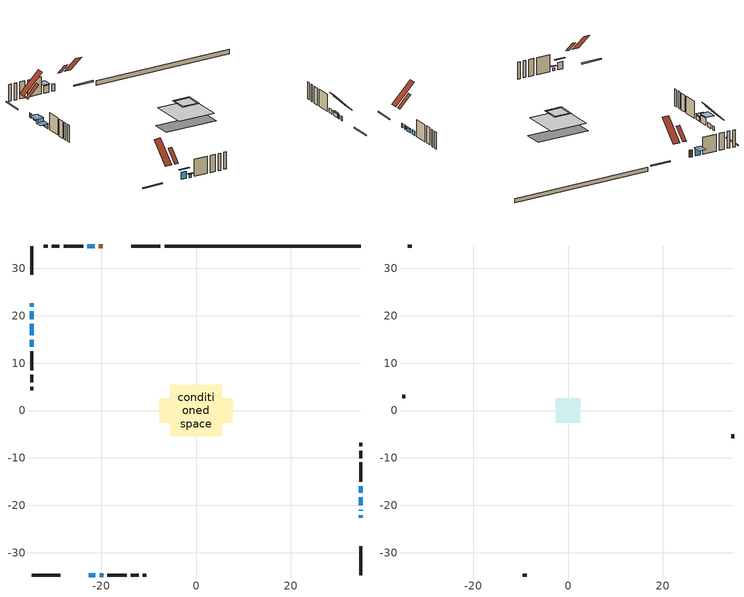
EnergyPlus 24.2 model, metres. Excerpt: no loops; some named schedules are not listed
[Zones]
conditioned space
 floor adiabatic (AdiabaticFloorConstruction): -5.42,-5.42 -5.42,5.42 5.42,5.42 5.42,-5.42 z2.68
 floor foundation (Slab1 construction): -7.77,-2.57 -7.77,2.57 7.77,2.57 7.77,-2.57 z-0.98
 wall outside (RimJoist1 construction): -7.57,34.72 -13.67,34.72 / -34.72,-34.72 -28.62,-34.72 / -34.72,34.72 -34.72,28.62 / 34.72,-34.72 34.72,-28.62 z0.24:0.54
 wall outside (AdiabaticWallConstruction 1): -19.64,34.72 -20.49,34.72 z0.24:2.27
 wall outside (AdiabaticWallConstruction): 34.72,-22.65 34.72,-22.09 / -34.72,22.65 -34.72,21.85 / 34.72,-21.16 34.72,-20.95 / 34.72,-17.37 34.72,-15.94 / -34.72,20.93 -34.72,19.22 z0.24:1.46; -21.41,34.72 -22.92,34.72 / -22.65,-34.72 -21.22,-34.72 z0.24:2.3; 34.72,-20.03 34.72,-18.3 z0.24:1.21; -20.3,-34.72 -19.63,-34.72 z0.24:1.06; -34.72,18.29 -34.72,15.86 z0.24:2.32; -34.72,14.93 -34.72,13.45 z0.24:1.41
 wall outside (Wall1 construction): -23.84,34.72 -27.9,34.72 / -18.7,-34.72 -14.65,-34.72 / -34.72,12.53 -34.72,8.47 / 34.72,-15.02 34.72,-10.96 z0.24:5.12
 wall outside (Wall2 construction): -28.82,34.72 -30.42,34.72 / -13.72,-34.72 -12.13,-34.72 / -34.72,7.54 -34.72,5.95 / 34.72,-10.04 34.72,-8.44 z0.24:5.12
 wall outside (Wall3 construction): -31.34,34.72 -32.1,34.72 / -11.2,-34.72 -10.45,-34.72 / -34.72,5.03 -34.72,4.27 / 34.72,-7.52 34.72,-6.76 z0.24:5.12
 wall foundation (FoundationWall1 construction): 34.72,34.72 -6.64,34.72 z-0.98:0.24
 window (WindowConstruction 9): 34.72,-22.65 34.72,-22.09 z0.24:1.46
 window (WindowConstruction 6): -21.42,34.72 -22.92,34.72 z0.24:2.3
 window (WindowConstruction 7): -34.72,22.65 -34.72,21.85 z0.24:1.46
 window (WindowConstruction 8): -22.65,-34.72 -21.22,-34.72 z0.24:2.3
 window (WindowConstruction 10): 34.72,-21.16 34.72,-20.96 z0.24:1.46
 window (WindowConstruction): 34.72,-20.03 34.72,-18.3 z0.24:1.21
 window (WindowConstruction 1): 34.72,-17.37 34.72,-15.94 z0.24:1.46
 window (WindowConstruction 2): -20.29,-34.72 -19.63,-34.72 z0.24:1.05
 window (WindowConstruction 3): -34.72,20.92 -34.72,19.22 z0.24:1.46
 window (WindowConstruction 4): -34.72,18.29 -34.72,15.86 z0.24:2.32
 window (WindowConstruction 5): -34.72,14.93 -34.72,13.45 z0.24:1.41
 door (Door): -19.64,34.72 -20.49,34.72 z0.24:2.27
 ceiling adiabatic (AdiabaticFloorConstruction): 5.42,-5.42 5.42,5.42 -5.42,5.42 -5.42,-5.42 z2.68
 roof outside (Roof2 construction): -18.71,34.72,5.12 -18.71,31.38,8.46 -17.53,31.38,8.46 -17.53,34.72,5.12; -23.58,-34.72,5.12 -23.58,-31.38,8.46 -24.76,-31.38,8.46 -24.76,-34.72,5.12; -34.72,23.58,5.12 -31.38,23.58,8.46 -31.38,24.76,8.46 -34.72,24.76,5.12; 34.72,-23.58,5.12 31.38,-23.58,8.46 31.38,-24.76,8.46 34.72,-24.76,5.12
attic - vented
 floor to conditioned space (Floor1 construction Reversed): -2.15,-2.15 -2.15,2.15 2.15,2.15 2.15,-2.15 z5.12
 floor to conditioned space (Floor2 construction Reversed): -2.6,-2.6 -2.6,2.6 2.6,2.6 2.6,-2.6 z5.12
 wall outside (Wall4 construction): -33.03,34.72 -33.8,34.72 / -9.52,-34.72 -8.75,-34.72 / -34.72,3.34 -34.72,2.57 / 34.72,-5.83 34.72,-5.06 z0.24:5.12
 roof outside (Roof1 construction): -16.6,34.72,5.12 -16.6,29.05,10.8 -14.59,29.05,10.8 -14.59,34.72,5.12; -25.69,-34.72,5.12 -25.69,-29.05,10.8 -27.7,-29.05,10.8 -27.7,-34.72,5.12; -34.72,25.69,5.12 -29.05,25.69,10.8 -29.05,27.7,10.8 -34.72,27.7,5.12; 34.72,-25.69,5.12 29.05,-25.69,10.8 29.05,-27.7,10.8 34.72,-27.7,5.12
shading: -23.21,34.72 -21.12,34.72 -21.12,37.17 -23.21,37.17 z2.6; -20.31,-34.72 -23.56,-34.72 -23.56,-35.02 -20.31,-35.02 z3.21; 34.72,-18.07 34.72,-20.25 35.14,-20.25 35.14,-18.07 z1.43; -19.22,-34.72 -20.71,-34.72 -20.71,-35.14 -19.22,-35.14 z1.47; -34.72,15.56 -34.72,18.59 -37.17,18.59 -37.17,15.56 z2.62; -34.72,13.16 -34.72,15.23 -37.17,15.23 -37.17,13.16 z1.71
[Building]
Building 1: Terrain=Suburbs
[Site:Location]
Mont Joli AP_QC: Latitude {deg}=48.61; Longitude {deg}=-68.21; Time Zone {hr}=-5; Elevation {m}=52; Keep Site Location Information=Yes
[Site:GroundTemperature:Shallow]
-0.843868, -3.04892, -3.2255, -2.1791, 2.02165, 6.20283, 9.82768, 12.1239, 12.319, 10.4514, 6.91898, 2.86606
[Site:WaterMainsTemperature]
Calculation Method=Schedule; Temperature Schedule=mains temperature schedule
[Material] Roughness=Rough; Thermal Absorptance=0.9
Name | Thickness {m} | Conductivity {W/m-K} | Density {kg/m3} | Specific Heat {J/kg-K} | Solar Absorptance | Visible Absorptance
asphalt or fiberglass shingles | 0.00635 | 0.162714 | 1121.4 | 1465.45 | 0.4 | 0.4
ceiling loosefill ins | 0.169333 | 0.0480833 | 16.02 | 1046.75 | 0.7 | 0.7
ceiling stud and cavity | 0.1397 | 0.0947875 | 65.682 | 1177.47 | 0.7 | 0.7
ceiling stud and cavity 1 | 0.1397 | 0.0874721 | 65.682 | 1177.47 | 0.7 | 0.7
concrete 4.0 in. | 0.1016 | 1.803125 | 2242.8 | 837.4 | 0.7 | 0.7
concrete 8.0 in. | 0.2032 | 1.803125 | 2242.8 | 837.4 | 0.7 | 0.7
door material | 0.04445 | 0.0451087 | 512.64 | 1214.23 | 0.7 | 0.7
exterior vertical ins | 0.0413154 | 0.029427 | 32.04 | 1214.23 | 0.7 | 0.7
floor covering | 0.0127 | 0.0433444 | 54.468 | 1339.84 | 0.6 | 0.6
floor rigid ins; wall rigid ins 1 | 0.512978 | 0.029427 | 32.04 | 1214.23 | 0.7 | 0.7
floor stud and cavity | 0.1397 | 1.75129 | 37.0049 | 1207.88 | 0.7 | 0.7
furniture material conditioned space 1 | 0.1524 | 0.115458 | 640.8 | 1214.23 | 0.6 | 0.6
gypsum board | 0.0127 | 0.160291 | 801 | 837.4 | 0.6 | 0.6
gypsum board 1 | 0.0127 | 0.160291 | 801 | 837.4 | 0.7 | 0.7
osb sheathing 0.5 in. | 0.0127 | 0.115458 | 512.64 | 1214.23 | 0.7 | 0.7
osb sheathing 0.75 in. | 0.01905 | 0.115458 | 512.64 | 1214.23 | 0.7 | 0.7
osb sheathing 2.0 in. | 0.0508 | 0.115458 | 512.64 | 1214.23 | 0.7 | 0.7
rim joist rigid ins | 0.103632 | 0.029427 | 32.04 | 1214.23 | 0.7 | 0.7
rim joist stud and cavity | 0.0508 | 0.129616 | 125.044 | 1163.47 | 0.6 | 0.6
roof rigid ins; wall rigid ins | 0.051816 | 0.029427 | 32.04 | 1214.23 | 0.7 | 0.7
roof stud and cavity | 0.2032 | 0.1473 | 78.34581 | 1123.46 | 0.7 | 0.7
wall stud and cavity | 0.1397 | 0.170256 | 139.0536 | 1170.24 | 0.7 | 0.7
wall stud and cavity 1 | 0.1397 | 0.192572 | 139.0536 | 1170.24 | 0.7 | 0.7
wall stud and cavity 2 | 0.1397 | 0.203958 | 139.0536 | 1170.24 | 0.7 | 0.7
wall stud and cavity 3 | 0.0889 | 6.1454 | 50.32683 | 1063.81 | 0.6 | 0.6
wall stud and cavity 4 | 0.0889 | 0.380278 | 52.3479 | 1209.89 | 0.7 | 0.7
wall stud and cavity 5 | 0.0889 | 0.391764 | 83.0341 | 1211.67 | 0.7 | 0.7
wood siding | 0.0254 | 0.102417 | 544.68 | 1172.36 | 0.4 | 0.4
wood siding 1 | 0.00254 | 0.102417 | 544.68 | 1172.36 | 0.4 | 0.4
wood siding 2; wood siding 3; wood siding 4 | 0.0254 | 0.102417 | 544.68 | 1172.36 | 0.7 | 0.7
[WindowMaterial:SimpleGlazingSystem]
Name | U-Factor {W/m2-K} | Solar Heat Gain Coefficient
WindowMaterial | 1.833994 | 0.37
WindowMaterial 1 | 2.93496 | 0.6
WindowMaterial 10 | 7.17359 | 0.61
WindowMaterial 2 | 2.99458 | 0.51
WindowMaterial 3 | 1.70283 | 0.41
WindowMaterial 4 | 1.74769 | 0.41
WindowMaterial 5 | 1.72271 | 0.4
WindowMaterial 6 | 2.98606 | 0.58
WindowMaterial 7 | 1.848189 | 0.36
WindowMaterial 8 | 2.82935 | 0.58
WindowMaterial 9 | 6.72446 | 0.74
[Construction]
AdiabaticFloorConstruction: floor stud and cavity, floor rigid ins, osb sheathing 0.75 in., floor covering
AdiabaticWallConstruction: wood siding 3, wall rigid ins 1, wall stud and cavity 4, gypsum board
AdiabaticWallConstruction 1: wood siding 4, wall rigid ins 1, wall stud and cavity 4, gypsum board
Door: door material
Floor1 construction Reversed: gypsum board, ceiling stud and cavity, ceiling loosefill ins
Floor2 construction Reversed: gypsum board, ceiling stud and cavity 1, ceiling loosefill ins
FoundationWall1 construction: concrete 8.0 in., gypsum board 1
furniture construction conditioned space 1: furniture material conditioned space 1
PartitionWallConstruction: gypsum board, wall stud and cavity 5, gypsum board
RimJoist1 construction: wood siding 2, rim joist rigid ins, osb sheathing 2.0 in., rim joist stud and cavity
Roof1 construction: asphalt or fiberglass shingles
Roof2 construction: asphalt or fiberglass shingles, roof rigid ins, osb sheathing 0.75 in., roof stud and cavity, gypsum board
Slab1 construction: concrete 4.0 in.
Wall1 construction: wood siding, wall rigid ins, osb sheathing 0.5 in., wall stud and cavity, gypsum board
Wall2 construction: wood siding, wall rigid ins, osb sheathing 0.5 in., wall stud and cavity 1, gypsum board
Wall3 construction: wood siding, wall rigid ins, osb sheathing 0.5 in., wall stud and cavity 2, gypsum board
Wall4 construction: wood siding 1, wall stud and cavity 3
WindowConstruction: WindowMaterial
WindowConstruction 1: WindowMaterial 1
WindowConstruction 10: WindowMaterial 10
WindowConstruction 2: WindowMaterial 2
WindowConstruction 3: WindowMaterial 3
WindowConstruction 4: WindowMaterial 4
WindowConstruction 5: WindowMaterial 5
WindowConstruction 6: WindowMaterial 6
WindowConstruction 7: WindowMaterial 7
WindowConstruction 8: WindowMaterial 8
WindowConstruction 9: WindowMaterial 9
[Zone] Multiplier=1; Part of Total Floor Area=Yes
Name | Volume {m3}
attic - vented | 36.2895
conditioned space | 278.6
[Space]
Name | Zone | Volume {m3}
attic - vented 1 | attic - vented | 36.2895
conditioned space 1 | conditioned space | 278.6
[ZoneInfiltration:EffectiveLeakageArea]
infil attic - vented 1: Zone or Space=attic - vented 1; Schedule=Always On Discrete; Effective Air Leakage Area {cm2}=1586.09; Stack Coefficient=0.000733989; Wind Coefficient=1.83048e-05
[ZoneMixing]
whole house fan mix: Zone or Space=attic - vented; Schedule=Always On Continuous; Design Flow Rate Calculation Method=Flow/Zone; Design Flow Rate {m3/s}=0; Source Zone or Space=conditioned space
[SurfaceProperty:ExposedFoundationPerimeter]
Slab1: Exposed Perimeter Calculation Method=TotalExposedPerimeter; Total Exposed Perimeter {m}=41.361
[InternalMass] Zone or ZoneList=conditioned space; Space or SpaceList=conditioned space 1
Name | Construction | Surface Area {m2}
furniture mass conditioned space 1 | furniture construction conditioned space 1 | 78.9999
partition wall mass | PartitionWallConstruction | 197.5
[Lights]
interior lighting: Zone or ZoneList or Space or SpaceList=conditioned space 1; Schedule=interior lighting schedule; Design Level Calculation Method=LightingLevel; Lighting Level {W}=343.2; Return Air Fraction=0; Fraction Radiant=0.6; Fraction Visible=0.2; Fraction Replaceable=1
[People]
occupants: Zone or ZoneList or Space or SpaceList=conditioned space 1; Number of People Schedule=occupants schedule; Number of People Calculation Method=People; Number of People=3; Fraction Radiant=0.314171; Sensible Heat Fraction=0.56303; Activity Level Schedule=occupants activity schedule; Carbon Dioxide Generation Rate {m3/s-W}=0; Enable ASHRAE 55 Comfort Warnings=No; Mean Radiant Temperature Calculation Type=EnclosureAveraged
[ElectricEquipment] Zone or ZoneList or Space or SpaceList=conditioned space 1; Design Level Calculation Method=EquipmentLevel
Name | Schedule | Design Level {W} | Fraction Latent | Fraction Radiant | Fraction Lost
clothes dryer | clothes dryer schedule | 140.772 | 0.015 | 0.081 | 0.85
clothes washer | clothes washer schedule | 32.1985 | 0.03 | 0.162 | 0.7
cooking range | cooking range schedule | 215.147 | 0.08 | 0.432 | 0.2
dishwasher | dishwasher schedule | 66.8632 | 0.3 | 0.18 | 0.4
fridge | fridge schedule | 72.9452 | 0 | 0.6 | 0
mech vent bath fan 0 | mech vent bath fan 0 schedule | 0.9 | 0 | 0 | 1
mech vent house fan | mech vent house fan schedule | 0 | 0 | 0 | 1
mech vent house fan cfis | mech vent house fan cfis schedule | 0 | 0 | 0 | 0
mech vent range fan 0 | mech vent range fan 0 schedule | 2.7 | 0 | 0 | 1
misc plug loads | misc plug loads schedule | 494.7 | 0.045 | 0.513 | 0.1
whole house fan | Always On Discrete | 0 | 0 | 0 | 1
[OtherEquipment] Zone or ZoneList or Space or SpaceList=conditioned space 1; Design Level Calculation Method=EquipmentLevel
Name | Fuel Type | Schedule | Design Level {W} | Fraction Latent | Fraction Radiant | Fraction Lost
clothes dryer 1 | Electricity | clothes dryer schedule | 0 | 0.015 | 0.081 | 0.85
cooking range 1 | Electricity | cooking range schedule | 0 | 0.08 | 0.432 | 0.2
general water use latent | None | general water use schedule | 62.594 | 1 | 0 | 0
general water use sensible | None | general water use schedule | -61.6891 | 0 | 0.6 | 0
mech vent house fan latent load | None | Always On Discrete | 0 | 1 | 0 | 0
mech vent house fan sensible load | None | Always On Discrete | 0 | 0 | 0 | 0
water heater energy adjustment1 | Electricity | Always On Discrete | 0.01 | 0 | 0 | 1
[ZoneInfiltration:DesignFlowRate] Zone or ZoneList or Space or SpaceList=conditioned space 1; Schedule=Always On Discrete; Design Flow Rate Calculation Method=Flow/Zone; Design Flow Rate {m3/s}=0
infil flow; natural vent flow; whole house fan flow
[ZoneControl:Thermostat]
conditioned space Thermostat: Zone or ZoneList=conditioned space; Control Type Schedule=conditioned space Thermostat Schedule; Control 1=conditioned space temperature setpoint; Temperature Difference Between Cutout And Setpoint {deltaC}=0
[ThermostatSetpoint:DualSetpoint]
conditioned space temperature setpoint: Heating Setpoint Temperature Schedule=heating setpoint; Cooling Setpoint Temperature Schedule=cooling setpoint
[Zone equipment]
conditioned space: electric baseboard
[Foundation:Kiva]
Foundation Kiva 1: Initial Indoor Air Temperature {C}=18; Wall Height Above Grade {m}=0.24; Wall Depth Below Slab {m}=0.2032; Custom Block Material Name 1=exterior vertical ins; Custom Block Depth 1 {m}=1.21999; Custom Block X Position 1 {m}=0.2159; Custom Block Z Position 1 {m}=0
[Foundation:Kiva:Settings]
Soil Conductivity {W/m-K}=0.849921; Soil Density {kg/m3}=1842.3; Soil Specific Heat {J/kg-K}=418.7; Ground Solar Absorptivity=0.9; Ground Thermal Absorptivity=0.9; Ground Surface Roughness {m}=0.03; Far-Field Width {m}=40; Deep-Ground Boundary Condition=ZeroFlux; Deep-Ground Depth {m}=40; Minimum Cell Dimension {m}=0.2; Maximum Cell Growth Coefficient=3; Simulation Timestep=Timestep
[Exterior:Lights]
exterior lighting: Schedule=exterior lighting schedule; Design Level {W}=75.6
[EnergyManagementSystem:Sensor] Output:Variable or Output:Meter Index Key=conditioned space
Name | Output:Variable or Output:Meter
conditioned_space_clg_unmet_s | Zone Cooling Setpoint Not Met Time
conditioned_space_htg_unmet_s | Zone Heating Setpoint Not Met Time
fridge_tin_s; tin_s; tin_s_1 | Zone Mean Air Temperature
tout_s | Zone Outdoor Air Drybulb Temperature
win_s | Zone Air Humidity Ratio
[Schedule:Constant]
Name | Hourly Value
Always On Continuous; mech vent house fan schedule; mech vent house fan cfis schedule; Always On Discrete | 1
occupants activity schedule | 117.228
fridge schedule | 0
[Schedule:Week:Daily]
interior lighting schedule Week Rule - Jan1-Jan27: interior lighting schedule day, interior lighting schedule day, interior lighting schedule day, interior lighting schedule day, interior lighting schedule day, interior lighting schedule day, interior lighting schedule day, interior lighting schedule default day, interior lighting schedule default day, interior lighting schedule default day, interior lighting schedule default day, interior lighting schedule default day
interior lighting schedule Week Rule - Jan28-Feb3: interior lighting schedule day, interior lighting schedule day, interior lighting schedule day, interior lighting schedule day, interior lighting schedule day 1, interior lighting schedule day 1, interior lighting schedule day 1, interior lighting schedule default day, interior lighting schedule default day, interior lighting schedule default day, interior lighting schedule default day, interior lighting schedule default day
interior lighting schedule Week Rule - Feb4-Feb24: interior lighting schedule day 1, interior lighting schedule day 1, interior lighting schedule day 1, interior lighting schedule day 1, interior lighting schedule day 1, interior lighting schedule day 1, interior lighting schedule day 1, interior lighting schedule default day, interior lighting schedule default day, interior lighting schedule default day, interior lighting schedule default day, interior lighting schedule default day
interior lighting schedule Week Rule - Feb25-Mar3: interior lighting schedule day 1, interior lighting schedule day 1, interior lighting schedule day 1, interior lighting schedule day 1, interior lighting schedule day 2, interior lighting schedule day 2, interior lighting schedule day 2, interior lighting schedule default day, interior lighting schedule default day, interior lighting schedule default day, interior lighting schedule default day, interior lighting schedule default day
interior lighting schedule Week Rule - Mar4-Mar31: interior lighting schedule day 2, interior lighting schedule day 2, interior lighting schedule day 2, interior lighting schedule day 2, interior lighting schedule day 2, interior lighting schedule day 2, interior lighting schedule day 2, interior lighting schedule default day, interior lighting schedule default day, interior lighting schedule default day, interior lighting schedule default day, interior lighting schedule default day
interior lighting schedule Week Rule - Apr1-Apr28: interior lighting schedule day 3, interior lighting schedule day 3, interior lighting schedule day 3, interior lighting schedule day 3, interior lighting schedule day 3, interior lighting schedule day 3, interior lighting schedule day 3, interior lighting schedule default day, interior lighting schedule default day, interior lighting schedule default day, interior lighting schedule default day, interior lighting schedule default day
interior lighting schedule Week Rule - Apr29-May5: interior lighting schedule day 3, interior lighting schedule day 3, interior lighting schedule day 4, interior lighting schedule day 4, interior lighting schedule day 4, interior lighting schedule day 4, interior lighting schedule day 4, interior lighting schedule default day, interior lighting schedule default day, interior lighting schedule default day, interior lighting schedule default day, interior lighting schedule default day
interior lighting schedule Week Rule - May6-May26: interior lighting schedule day 4, interior lighting schedule day 4, interior lighting schedule day 4, interior lighting schedule day 4, interior lighting schedule day 4, interior lighting schedule day 4, interior lighting schedule day 4, interior lighting schedule default day, interior lighting schedule default day, interior lighting schedule default day, interior lighting schedule default day, interior lighting schedule default day
interior lighting schedule Week Rule - May27-Jun2: interior lighting schedule day 4, interior lighting schedule day 4, interior lighting schedule day 4, interior lighting schedule day 4, interior lighting schedule day 4, interior lighting schedule day 5, interior lighting schedule day 5, interior lighting schedule default day, interior lighting schedule default day, interior lighting schedule default day, interior lighting schedule default day, interior lighting schedule default day
interior lighting schedule Week Rule - Jun3-Jun30: interior lighting schedule day 5, interior lighting schedule day 5, interior lighting schedule day 5, interior lighting schedule day 5, interior lighting schedule day 5, interior lighting schedule day 5, interior lighting schedule day 5, interior lighting schedule default day, interior lighting schedule default day, interior lighting schedule default day, interior lighting schedule default day, interior lighting schedule default day
interior lighting schedule Week Rule - Jul1-Jul28: interior lighting schedule day 6, interior lighting schedule day 6, interior lighting schedule day 6, interior lighting schedule day 6, interior lighting schedule day 6, interior lighting schedule day 6, interior lighting schedule day 6, interior lighting schedule default day, interior lighting schedule default day, interior lighting schedule default day, interior lighting schedule default day, interior lighting schedule default day
interior lighting schedule Week Rule - Jul29-Aug4: interior lighting schedule day 6, interior lighting schedule day 6, interior lighting schedule day 6, interior lighting schedule day 7, interior lighting schedule day 7, interior lighting schedule day 7, interior lighting schedule day 7, interior lighting schedule default day, interior lighting schedule default day, interior lighting schedule default day, interior lighting schedule default day, interior lighting schedule default day
interior lighting schedule Week Rule - Aug5-Aug25: interior lighting schedule day 7, interior lighting schedule day 7, interior lighting schedule day 7, interior lighting schedule day 7, interior lighting schedule day 7, interior lighting schedule day 7, interior lighting schedule day 7, interior lighting schedule default day, interior lighting schedule default day, interior lighting schedule default day, interior lighting schedule default day, interior lighting schedule default day
interior lighting schedule Week Rule - Aug26-Sep1: interior lighting schedule day 7, interior lighting schedule day 7, interior lighting schedule day 7, interior lighting schedule day 7, interior lighting schedule day 7, interior lighting schedule day 7, interior lighting schedule day 8, interior lighting schedule default day, interior lighting schedule default day, interior lighting schedule default day, interior lighting schedule default day, interior lighting schedule default day
interior lighting schedule Week Rule - Sep2-Sep29: interior lighting schedule day 8, interior lighting schedule day 8, interior lighting schedule day 8, interior lighting schedule day 8, interior lighting schedule day 8, interior lighting schedule day 8, interior lighting schedule day 8, interior lighting schedule default day, interior lighting schedule default day, interior lighting schedule default day, interior lighting schedule default day, interior lighting schedule default day
interior lighting schedule Week Rule - Sep30-Oct6: interior lighting schedule day 8, interior lighting schedule day 9, interior lighting schedule day 9, interior lighting schedule day 9, interior lighting schedule day 9, interior lighting schedule day 9, interior lighting schedule day 9, interior lighting schedule default day, interior lighting schedule default day, interior lighting schedule default day, interior lighting schedule default day, interior lighting schedule default day
interior lighting schedule Week Rule - Oct7-Oct27: interior lighting schedule day 9, interior lighting schedule day 9, interior lighting schedule day 9, interior lighting schedule day 9, interior lighting schedule day 9, interior lighting schedule day 9, interior lighting schedule day 9, interior lighting schedule default day, interior lighting schedule default day, interior lighting schedule default day, interior lighting schedule default day, interior lighting schedule default day
interior lighting schedule Week Rule - Oct28-Nov3: interior lighting schedule day 9, interior lighting schedule day 9, interior lighting schedule day 9, interior lighting schedule day 9, interior lighting schedule day 10, interior lighting schedule day 10, interior lighting schedule day 10, interior lighting schedule default day, interior lighting schedule default day, interior lighting schedule default day, interior lighting schedule default day, interior lighting schedule default day
interior lighting schedule Week Rule - Nov4-Nov24: interior lighting schedule day 10, interior lighting schedule day 10, interior lighting schedule day 10, interior lighting schedule day 10, interior lighting schedule day 10, interior lighting schedule day 10, interior lighting schedule day 10, interior lighting schedule default day, interior lighting schedule default day, interior lighting schedule default day, interior lighting schedule default day, interior lighting schedule default day
interior lighting schedule Week Rule - Nov25-Dec1: interior lighting schedule day 10, interior lighting schedule day 10, interior lighting schedule day 10, interior lighting schedule day 10, interior lighting schedule day 10, interior lighting schedule day 10, interior lighting schedule day 11, interior lighting schedule default day, interior lighting schedule default day, interior lighting schedule default day, interior lighting schedule default day, interior lighting schedule default day
interior lighting schedule Week Rule - Dec2-Dec31: interior lighting schedule day 11, interior lighting schedule day 11, interior lighting schedule day 11, interior lighting schedule day 11, interior lighting schedule day 11, interior lighting schedule day 11, interior lighting schedule day 11, interior lighting schedule default day, interior lighting schedule default day, interior lighting schedule default day, interior lighting schedule default day, interior lighting schedule default day
occupants schedule Week Rule - Jan1-Dec31: occupants schedule day, occupants schedule day, occupants schedule day, occupants schedule day, occupants schedule day, occupants schedule day, occupants schedule day, occupants schedule default day, occupants schedule default day, occupants schedule default day, occupants schedule default day, occupants schedule default day
clothes dryer schedule Week Rule - Jan1-Dec31: clothes dryer schedule day, clothes dryer schedule day, clothes dryer schedule day, clothes dryer schedule day, clothes dryer schedule day, clothes dryer schedule day, clothes dryer schedule day, clothes dryer schedule default day, clothes dryer schedule default day, clothes dryer schedule default day, clothes dryer schedule default day, clothes dryer schedule default day
clothes washer schedule Week Rule - Jan1-Dec31: clothes washer schedule day, clothes washer schedule day, clothes washer schedule day, clothes washer schedule day, clothes washer schedule day, clothes washer schedule day, clothes washer schedule day, clothes washer schedule default day, clothes washer schedule default day, clothes washer schedule default day, clothes washer schedule default day, clothes washer schedule default day
cooking range schedule Week Rule - Jan1-Dec31: cooking range schedule day, cooking range schedule day, cooking range schedule day, cooking range schedule day, cooking range schedule day, cooking range schedule day, cooking range schedule day, cooking range schedule default day, cooking range schedule default day, cooking range schedule default day, cooking range schedule default day, cooking range schedule default day
dishwasher schedule Week Rule - Jan1-Dec31: dishwasher schedule day, dishwasher schedule day, dishwasher schedule day, dishwasher schedule day, dishwasher schedule day, dishwasher schedule day, dishwasher schedule day, dishwasher schedule default day, dishwasher schedule default day, dishwasher schedule default day, dishwasher schedule default day, dishwasher schedule default day
mech vent bath fan 0 schedule Week Rule - Jan1-Dec31: mech vent bath fan 0 schedule day, mech vent bath fan 0 schedule day, mech vent bath fan 0 schedule day, mech vent bath fan 0 schedule day, mech vent bath fan 0 schedule day, mech vent bath fan 0 schedule day, mech vent bath fan 0 schedule day, mech vent bath fan 0 schedule default day, mech vent bath fan 0 schedule default day, mech vent bath fan 0 schedule default day, mech vent bath fan 0 schedule default day, mech vent bath fan 0 schedule default day
mech vent range fan 0 schedule Week Rule - Jan1-Dec31: mech vent range fan 0 schedule day, mech vent range fan 0 schedule day, mech vent range fan 0 schedule day, mech vent range fan 0 schedule day, mech vent range fan 0 schedule day, mech vent range fan 0 schedule day, mech vent range fan 0 schedule day, mech vent range fan 0 schedule default day, mech vent range fan 0 schedule default day, mech vent range fan 0 schedule default day, mech vent range fan 0 schedule default day, mech vent range fan 0 schedule default day
misc plug loads schedule Week Rule - Jan1-Dec31: misc plug loads schedule day, misc plug loads schedule day, misc plug loads schedule day, misc plug loads schedule day, misc plug loads schedule day, misc plug loads schedule day, misc plug loads schedule day, misc plug loads schedule default day, misc plug loads schedule default day, misc plug loads schedule default day, misc plug loads schedule default day, misc plug loads schedule default day
general water use schedule Week Rule - Jan1-Dec31: general water use schedule day, general water use schedule day, general water use schedule day, general water use schedule day, general water use schedule day, general water use schedule day, general water use schedule day, general water use schedule default day, general water use schedule default day, general water use schedule default day, general water use schedule default day, general water use schedule default day
exterior lighting schedule Week Rule - Jan1-Jan27: exterior lighting schedule day, exterior lighting schedule day, exterior lighting schedule day, exterior lighting schedule day, exterior lighting schedule day, exterior lighting schedule day, exterior lighting schedule day, exterior lighting schedule default day, exterior lighting schedule default day, exterior lighting schedule default day, exterior lighting schedule default day, exterior lighting schedule default day
exterior lighting schedule Week Rule - Jan28-Feb3: exterior lighting schedule day, exterior lighting schedule day, exterior lighting schedule day, exterior lighting schedule day, exterior lighting schedule day 1, exterior lighting schedule day 1, exterior lighting schedule day 1, exterior lighting schedule default day, exterior lighting schedule default day, exterior lighting schedule default day, exterior lighting schedule default day, exterior lighting schedule default day
exterior lighting schedule Week Rule - Feb4-Feb24: exterior lighting schedule day 1, exterior lighting schedule day 1, exterior lighting schedule day 1, exterior lighting schedule day 1, exterior lighting schedule day 1, exterior lighting schedule day 1, exterior lighting schedule day 1, exterior lighting schedule default day, exterior lighting schedule default day, exterior lighting schedule default day, exterior lighting schedule default day, exterior lighting schedule default day
exterior lighting schedule Week Rule - Feb25-Mar3: exterior lighting schedule day 1, exterior lighting schedule day 1, exterior lighting schedule day 1, exterior lighting schedule day 1, exterior lighting schedule day 2, exterior lighting schedule day 2, exterior lighting schedule day 2, exterior lighting schedule default day, exterior lighting schedule default day, exterior lighting schedule default day, exterior lighting schedule default day, exterior lighting schedule default day
exterior lighting schedule Week Rule - Mar4-Mar31: exterior lighting schedule day 2, exterior lighting schedule day 2, exterior lighting schedule day 2, exterior lighting schedule day 2, exterior lighting schedule day 2, exterior lighting schedule day 2, exterior lighting schedule day 2, exterior lighting schedule default day, exterior lighting schedule default day, exterior lighting schedule default day, exterior lighting schedule default day, exterior lighting schedule default day
exterior lighting schedule Week Rule - Apr1-Apr28: exterior lighting schedule day 3, exterior lighting schedule day 3, exterior lighting schedule day 3, exterior lighting schedule day 3, exterior lighting schedule day 3, exterior lighting schedule day 3, exterior lighting schedule day 3, exterior lighting schedule default day, exterior lighting schedule default day, exterior lighting schedule default day, exterior lighting schedule default day, exterior lighting schedule default day
exterior lighting schedule Week Rule - Apr29-May5: exterior lighting schedule day 3, exterior lighting schedule day 3, exterior lighting schedule day 4, exterior lighting schedule day 4, exterior lighting schedule day 4, exterior lighting schedule day 4, exterior lighting schedule day 4, exterior lighting schedule default day, exterior lighting schedule default day, exterior lighting schedule default day, exterior lighting schedule default day, exterior lighting schedule default day
exterior lighting schedule Week Rule - May6-May26: exterior lighting schedule day 4, exterior lighting schedule day 4, exterior lighting schedule day 4, exterior lighting schedule day 4, exterior lighting schedule day 4, exterior lighting schedule day 4, exterior lighting schedule day 4, exterior lighting schedule default day, exterior lighting schedule default day, exterior lighting schedule default day, exterior lighting schedule default day, exterior lighting schedule default day
exterior lighting schedule Week Rule - May27-Jun2: exterior lighting schedule day 4, exterior lighting schedule day 4, exterior lighting schedule day 4, exterior lighting schedule day 4, exterior lighting schedule day 4, exterior lighting schedule day 5, exterior lighting schedule day 5, exterior lighting schedule default day, exterior lighting schedule default day, exterior lighting schedule default day, exterior lighting schedule default day, exterior lighting schedule default day
exterior lighting schedule Week Rule - Jun3-Jun30: exterior lighting schedule day 5, exterior lighting schedule day 5, exterior lighting schedule day 5, exterior lighting schedule day 5, exterior lighting schedule day 5, exterior lighting schedule day 5, exterior lighting schedule day 5, exterior lighting schedule default day, exterior lighting schedule default day, exterior lighting schedule default day, exterior lighting schedule default day, exterior lighting schedule default day
exterior lighting schedule Week Rule - Jul1-Jul28: exterior lighting schedule day 6, exterior lighting schedule day 6, exterior lighting schedule day 6, exterior lighting schedule day 6, exterior lighting schedule day 6, exterior lighting schedule day 6, exterior lighting schedule day 6, exterior lighting schedule default day, exterior lighting schedule default day, exterior lighting schedule default day, exterior lighting schedule default day, exterior lighting schedule default day
exterior lighting schedule Week Rule - Jul29-Aug4: exterior lighting schedule day 6, exterior lighting schedule day 6, exterior lighting schedule day 6, exterior lighting schedule day 7, exterior lighting schedule day 7, exterior lighting schedule day 7, exterior lighting schedule day 7, exterior lighting schedule default day, exterior lighting schedule default day, exterior lighting schedule default day, exterior lighting schedule default day, exterior lighting schedule default day
exterior lighting schedule Week Rule - Aug5-Aug25: exterior lighting schedule day 7, exterior lighting schedule day 7, exterior lighting schedule day 7, exterior lighting schedule day 7, exterior lighting schedule day 7, exterior lighting schedule day 7, exterior lighting schedule day 7, exterior lighting schedule default day, exterior lighting schedule default day, exterior lighting schedule default day, exterior lighting schedule default day, exterior lighting schedule default day
[Schedule:Year]
interior lighting schedule: interior lighting schedule Week Rule - Jan1-Jan27, 1, 1, 1, 27, interior lighting schedule Week Rule - Jan28-Feb3, 1, 28, 2, 3, interior lighting schedule Week Rule - Feb4-Feb24, 2, 4, 2, 24, interior lighting schedule Week Rule - Feb25-Mar3, 2, 25, 3, 3, interior lighting schedule Week Rule - Mar4-Mar31, 3, 4, 3, 31, interior lighting schedule Week Rule - Apr1-Apr28, 4, 1, 4, 28, interior lighting schedule Week Rule - Apr29-May5, 4, 29, 5, 5, interior lighting schedule Week Rule - May6-May26, 5, 6, 5, 26, interior lighting schedule Week Rule - May27-Jun2, 5, 27, 6, 2, interior lighting schedule Week Rule - Jun3-Jun30, 6, 3, 6, 30, interior lighting schedule Week Rule - Jul1-Jul28, 7, 1, 7, 28, interior lighting schedule Week Rule - Jul29-Aug4, 7, 29, 8, 4, interior lighting schedule Week Rule - Aug5-Aug25, 8, 5, 8, 25, interior lighting schedule Week Rule - Aug26-Sep1, 8, 26, 9, 1, interior lighting schedule Week Rule - Sep2-Sep29, 9, 2, 9, 29, interior lighting schedule Week Rule - Sep30-Oct6, 9, 30, 10, 6, interior lighting schedule Week Rule - Oct7-Oct27, 10, 7, 10, 27, interior lighting schedule Week Rule - Oct28-Nov3, 10, 28, 11, 3, interior lighting schedule Week Rule - Nov4-Nov24, 11, 4, 11, 24, interior lighting schedule Week Rule - Nov25-Dec1, 11, 25, 12, 1, interior lighting schedule Week Rule - Dec2-Dec31, 12, 2, 12, 31
occupants schedule: occupants schedule Week Rule - Jan1-Dec31, 1, 1, 12, 31
clothes dryer schedule: clothes dryer schedule Week Rule - Jan1-Dec31, 1, 1, 12, 31
clothes washer schedule: clothes washer schedule Week Rule - Jan1-Dec31, 1, 1, 12, 31
cooking range schedule: cooking range schedule Week Rule - Jan1-Dec31, 1, 1, 12, 31
dishwasher schedule: dishwasher schedule Week Rule - Jan1-Dec31, 1, 1, 12, 31
mech vent bath fan 0 schedule: mech vent bath fan 0 schedule Week Rule - Jan1-Dec31, 1, 1, 12, 31
mech vent range fan 0 schedule: mech vent range fan 0 schedule Week Rule - Jan1-Dec31, 1, 1, 12, 31
misc plug loads schedule: misc plug loads schedule Week Rule - Jan1-Dec31, 1, 1, 12, 31
general water use schedule: general water use schedule Week Rule - Jan1-Dec31, 1, 1, 12, 31
exterior lighting schedule: exterior lighting schedule Week Rule - Jan1-Jan27, 1, 1, 1, 27, exterior lighting schedule Week Rule - Jan28-Feb3, 1, 28, 2, 3, exterior lighting schedule Week Rule - Feb4-Feb24, 2, 4, 2, 24, exterior lighting schedule Week Rule - Feb25-Mar3, 2, 25, 3, 3, exterior lighting schedule Week Rule - Mar4-Mar31, 3, 4, 3, 31, exterior lighting schedule Week Rule - Apr1-Apr28, 4, 1, 4, 28, exterior lighting schedule Week Rule - Apr29-May5, 4, 29, 5, 5, exterior lighting schedule Week Rule - May6-May26, 5, 6, 5, 26, exterior lighting schedule Week Rule - May27-Jun2, 5, 27, 6, 2, exterior lighting schedule Week Rule - Jun3-Jun30, 6, 3, 6, 30, exterior lighting schedule Week Rule - Jul1-Jul28, 7, 1, 7, 28, exterior lighting schedule Week Rule - Jul29-Aug4, 7, 29, 8, 4, exterior lighting schedule Week Rule - Aug5-Aug25, 8, 5, 8, 25, exterior lighting schedule Week Rule - Aug26-Sep1, 8, 26, 9, 1, exterior lighting schedule Week Rule - Sep2-Sep29, 9, 2, 9, 29, exterior lighting schedule Week Rule - Sep30-Oct6, 9, 30, 10, 6, exterior lighting schedule Week Rule - Oct7-Oct27, 10, 7, 10, 27, exterior lighting schedule Week Rule - Oct28-Nov3, 10, 28, 11, 3, exterior lighting schedule Week Rule - Nov4-Nov24, 11, 4, 11, 24, exterior lighting schedule Week Rule - Nov25-Dec1, 11, 25, 12, 1, exterior lighting schedule Week Rule - Dec2-Dec31, 12, 2, 12, 31
[Schedule:Compact]
conditioned space Thermostat Schedule: Through: 12/31, For: AllDays, Until: 24:00, 4
mains temperature schedule: Through: 01/01, For: AllDays, Until: 24:00, 4.55833, Through: 01/02, For: AllDays, Until: 24:00, 4.48833, Through: 01/03, For: AllDays, Until: 24:00, 4.41944, Through: 01/04, For: AllDays, Until: 24:00, 4.35111, Through: 01/05, For: AllDays, Until: 24:00, 4.28389, Through: 01/06, For: AllDays, Until: 24:00, 4.21778, Through: 01/07, For: AllDays, Until: 24:00, 4.15278, Through: 01/08, For: AllDays, Until: 24:00, 4.08889, Through: 01/09, For: AllDays, Until: 24:00, 4.02611, Through: 01/10, For: AllDays, Until: 24:00, 3.96444, Through: 01/11, For: AllDays, Until: 24:00, 3.90333, Through: 01/12, For: AllDays, Until: 24:00, 3.84389, Through: 01/13, For: AllDays, Until: 24:00, 3.78556, Through: 01/14, For: AllDays, Until: 24:00, 3.72833, Through: 01/15, For: AllDays, Until: 24:00, 3.67222, Through: 01/16, For: AllDays, Until: 24:00, 3.61722, Through: 01/17, For: AllDays, Until: 24:00, 3.56333, Through: 01/18, For: AllDays, Until: 24:00, 3.51111, Through: 01/19, For: AllDays, Until: 24:00, 3.46, Through: 01/20, For: AllDays, Until: 24:00, 3.41, Through: 01/21, For: AllDays, Until: 24:00, 3.36111, Through: 01/22, For: AllDays, Until: 24:00, 3.31389, Through: 01/23, For: AllDays, Until: 24:00, 3.26778, Through: 01/24, For: AllDays, Until: 24:00, 3.22278, Through: 01/25, For: AllDays, Until: 24:00, 3.17944, Through: 01/26, For: AllDays, Until: 24:00, 3.13722, Through: 01/27, For: AllDays, Until: 24:00, 3.09667, Through: 01/28, For: AllDays, Until: 24:00, 3.05722, Through: 01/29, For: AllDays, Until: 24:00, 3.01944, Through: 01/30, For: AllDays, Until: 24:00, 2.98278, Through: 01/31, For: AllDays, Until: 24:00, 2.94778, Through: 02/01, For: AllDays, Until: 24:00, 2.91389, Through: 02/02, For: AllDays, Until: 24:00, 2.88167, Through: 02/03, For: AllDays, Until: 24:00, 2.85056, Through: 02/04, For: AllDays, Until: 24:00, 2.82111, Through: 02/05, For: AllDays, Until: 24:00, 2.79278, Through: 02/06, For: AllDays, Until: 24:00, 2.76667, Through: 02/07, For: AllDays, Until: 24:00, 2.74111, Through: 02/08, For: AllDays, Until: 24:00, 2.71778, Through: 02/09, For: AllDays, Until: 24:00, 2.69556, Through: 02/10, For: AllDays, Until: 24:00, 2.675, Through: 02/11, For: AllDays, Until: 24:00, 2.65556, Through: 02/12, For: AllDays, Until: 24:00, 2.63833, Through: 02/13, For: AllDays, Until: 24:00, 2.62222, Through: 02/14, For: AllDays, Until: 24:00, 2.60722, Through: 02/15, For: AllDays, Until: 24:00, 2.59389, Through: 02/16, For: AllDays, Until: 24:00, 2.58278, Through: 02/17, For: AllDays, Until: 24:00, 2.57222, Through: 02/18, For: AllDays, Until: 24:00, 2.56389, Through: 02/19, For: AllDays, Until: 24:00, 2.55667, Through: 02/20, For: AllDays, Until: 24:00, 2.55111, Through: 02/21, For: AllDays, Until: 24:00, 2.54722, Through: 02/22, For: AllDays, Until: 24:00, 2.545, Through: 02/23, For: AllDays, Until: 24:00, 2.54389, Through: 02/24, For: AllDays, Until: 24:00, 2.54444, Through: 02/25, For: AllDays, Until: 24:00, 2.54667, Through: 02/26, For: AllDays, Until: 24:00, 2.55056, Through: 02/27, For: AllDays, Until: 24:00, 2.55556, Through: 02/28, For: AllDays, Until: 24:00, 2.56222, Through: 03/01, For: AllDays, Until: 24:00, 2.57056, Through: 03/02, For: AllDays, Until: 24:00, 2.58, Through: 03/03, For: AllDays, Until: 24:00, 2.59167, Through: 03/04, For: AllDays, Until: 24:00, 2.60444, Through: 03/05, For: AllDays, Until: 24:00, 2.61889, Through: 03/06, For: AllDays, Until: 24:00, 2.63444, Through: 03/07, For: AllDays, Until: 24:00, 2.65167, Through: 03/08, For: AllDays, Until: 24:00, 2.67056, Through: 03/09, For: AllDays, Until: 24:00, 2.69111, Through: 03/10, For: AllDays, Until: 24:00, 2.71278, Through: 03/11, For: AllDays, Until: 24:00, 2.73611, Through: 03/12, For: AllDays, Until: 24:00, 2.76111, Through: 03/13, For: AllDays, Until: 24:00, 2.78722, Through: 03/14, For: AllDays, Until: 24:00, 2.815, Through: 03/15, For: AllDays, Until: 24:00, 2.84389, Through: 03/16, For: AllDays, Until: 24:00, 2.87444, Through: 03/17, For: AllDays, Until: 24:00, 2.90667, Through: 03/18, For: AllDays, Until: 24:00, 2.94, Through: 03/19, For: AllDays, Until: 24:00, 2.975, Through: 03/20, For: AllDays, Until: 24:00, 3.01111, Through: 03/21, For: AllDays, Until: 24:00, 3.04889, Through: 03/22, For: AllDays, Until: 24:00, 3.08833, Through: 03/23, For: AllDays, Until: 24:00, 3.12833, Through: 03/24, For: AllDays, Until: 24:00, 3.17056, Through: 03/25, For: AllDays, Until: 24:00, 3.21333, Through: 03/26, For: AllDays, Until: 24:00, 3.25778, Through: 03/27, For: AllDays, Until: 24:00, 3.30389, Through: 03/28, For: AllDays, Until: 24:00, 3.35111, Through: 03/29, For: AllDays, Until: 24:00, 3.39944, Through: 03/30, For: AllDays, Until: 24:00, 3.44889, Through: 03/31, For: AllDays, Until: 24:00, 3.5, Through: 04/01, For: AllDays, Until: 24:00, 3.55222, Through: 04/02, For: AllDays, Until: 24:00, 3.60556, Through: 04/03, For: AllDays, Until: 24:00, 3.66, Through: 04/04, For: AllDays, Until: 24:00, 3.71611, Through: 04/05, For: AllDays, Until: 24:00, 3.77278, Through: 04/06, For: AllDays, Until: 24:00, 3.83111, Through: 04/07, For: AllDays, Until: 24:00, 3.89056, Through: 04/08, For: AllDays, Until: 24:00, 3.95111, Through: 04/09, For: AllDays, Until: 24:00, 4.01278, Through: 04/10, For: AllDays, Until: 24:00, 4.075, Through: 04/11, For: AllDays, Until: 24:00, 4.13889, Through: 04/12, For: AllDays, Until: 24:00, 4.20389, Through: 04/13, For: AllDays, Until: 24:00, 4.27, Through: 04/14, For: AllDays, Until: 24:00, 4.33667, Through: 04/15, For: AllDays, Until: 24:00, 4.40444, Through: 04/16, For: AllDays, Until: 24:00, 4.47333, Through: 04/17, For: AllDays, Until: 24:00, 4.54333, Through: 04/18, For: AllDays, Until: 24:00, 4.61389, Through: 04/19, For: AllDays, Until: 24:00, 4.68556, Through: 04/20, For: AllDays, Until: 24:00, 4.75833, Through: 04/21, For: AllDays, Until: 24:00, 4.83167, Through: 04/22, For: AllDays, Until: 24:00, 4.90611, Through: 04/23, For: AllDays, Until: 24:00, 4.98111, Through: 04/24, For: AllDays, Until: 24:00, 5.05722, Through: 04/25, For: AllDays, Until: 24:00, 5.13389, Through: 04/26, For: AllDays, Until: 24:00, 5.21167, Through: 04/27, For: AllDays, Until: 24:00, 5.29, Through: 04/28, For: AllDays, Until: 24:00, 5.36889, Through: 04/29, For: AllDays, Until: 24:00, 5.44833, Through: 04/30, For: AllDays, Until: 24:00, 5.52889, Through: 05/01, For: AllDays, Until: 24:00, 5.61, Through: 05/02, For: AllDays, Until: 24:00, 5.69111, Through: 05/03, For: AllDays, Until: 24:00, 5.77333, Through: 05/04, For: AllDays, Until: 24:00, 5.85667, Through: 05/05, For: AllDays, Until: 24:00, 5.94, Through: 05/06, For: AllDays, Until: 24:00, 6.02389, Through: 05/07, For: AllDays, Until: 24:00, 6.10778, Through: 05/08, For: AllDays, Until: 24:00, 6.19278, Through: 05/09, For: AllDays, Until: 24:00, 6.27833, Through: 05/10, For: AllDays, Until: 24:00, 6.36389, Through: 05/11, For: AllDays, Until: 24:00, 6.45, Through: 05/12, For: AllDays, Until: 24:00, 6.53667, Through: 05/13, For: AllDays, Until: 24:00, 6.62333, Through: 05/14, For: AllDays, Until: 24:00, 6.71056, Through: 05/15, For: AllDays, Until: 24:00, 6.79778, Through: 05/16, For: AllDays, Until: 24:00, 6.88556, Through: 05/17, For: AllDays, Until: 24:00, 6.97389, Through: 05/18, For: AllDays, Until: 24:00, 7.06222, Through: 05/19, For: AllDays, Until: 24:00, 7.15056, Through: 05/20, For: AllDays, Until: 24:00, 7.23889, Through: 05/21, For: AllDays, Until: 24:00, 7.32778, Through: 05/22, For: AllDays, Until: 24:00, 7.41667, Through: 05/23, For: AllDays, Until: 24:00, 7.50556, Through: 05/24, For: AllDays, Until: 24:00, 7.59444, Through: 05/25, For: AllDays, Until: 24:00, 7.68333, Through: 05/26, For: AllDays, Until: 24:00, 7.77278, Through: 05/27, For: AllDays, Until: 24:00, 7.86167, Through: 05/28, For: AllDays, Until: 24:00, 7.95056, Through: 05/29, For: AllDays, Until: 24:00, 8.03944, Through: 05/30, For: AllDays, Until: 24:00, 8.12833, Through: 05/31, For: AllDays, Until: 24:00, 8.21722, Through: 06/01, For: AllDays, Until: 24:00, 8.30556, Through: 06/02, For: AllDays, Until: 24:00, 8.39389, Through: 06/03, For: AllDays, Until: 24:00, 8.48222, Through: 06/04, For: AllDays, Until: 24:00, 8.57, Through: 06/05, For: AllDays, Until: 24:00, 8.65778, Through: 06/06, For: AllDays, Until: 24:00, 8.745, Through: 06/07, For: AllDays, Until: 24:00, 8.83222, Through: 06/08, For: AllDays, Until: 24:00, 8.91889, Through: 06/09, For: AllDays, Until: 24:00, 9.00556, Through: 06/10, For: AllDays, Until: 24:00, 9.09167, Through: 06/11, For: AllDays, Until: 24:00, 9.17722, Through: 06/12, For: AllDays, Until: 24:00, 9.26222, Through: 06/13, For: AllDays, Until: 24:00, 9.34722, Through: 06/14, For: AllDays, Until: 24:00, 9.43111, Through: 06/15, For: AllDays, Until: 24:00, 9.515, Through: 06/16, For: AllDays, Until: 24:00, 9.59833, Through: 06/17, For: AllDays, Until: 24:00, 9.68111, Through: 06/18, For: AllDays, Until: 24:00, 9.76333, Through: 06/19, For: AllDays, Until: 24:00, 9.84444, Through: 06/20, For: AllDays, Until: 24:00, 9.92556, Through: 06/21, For: AllDays, Until: 24:00, 10.0056, Through: 06/22, For: AllDays, Until: 24:00, 10.085, Through: 06/23, For: AllDays, Until: 24:00, 10.1639, Through: 06/24, For: AllDays, Until: 24:00, 10.2422, Through: 06/25, For: AllDays, Until: 24:00, 10.3194, Through: 06/26, For: AllDays, Until: 24:00, 10.3961, Through: 06/27, For: AllDays, Until: 24:00, 10.4717, Through: 06/28, For: AllDays, Until: 24:00, 10.5467, Through: 06/29, For: AllDays, Until: 24:00, 10.6206, Through: 06/30, For: AllDays, Until: 24:00, 10.6939, Through: 07/01, For: AllDays, Until: 24:00, 10.7667, Through: 07/02, For: AllDays, Until: 24:00, 10.8378, Through: 07/03, For: AllDays, Until: 24:00, 10.9083, Through: 07/04, For: AllDays, Until: 24:00, 10.9783, Through: 07/05, For: AllDays, Until: 24:00, 11.0467, Through: 07/06, For: AllDays, Until: 24:00, 11.1144, Through: 07/07, For: AllDays, Until: 24:00, 11.1811, Through: 07/08, For: AllDays, Until: 24:00, 11.2467, Through: 07/09, For: AllDays, Until: 24:00, 11.3111, Through: 07/10, For: AllDays, Until: 24:00, 11.375, Through: 07/11, For: AllDays, Until: 24:00, 11.4372, Through: 07/12, For: AllDays, Until: 24:00, 11.4989, Through: 07/13, For: AllDays, Until: 24:00, 11.5589, Through: 07/14, For: AllDays, Until: 24:00, 11.6178, Through: 07/15, For: AllDays, Until: 24:00, 11.6761, Through: 07/16, For: AllDays, Until: 24:00, 11.7328, Through: 07/17, For: AllDays, Until: 24:00, 11.7883, Through: 07/18, For: AllDays, Until: 24:00, 11.8428, Through: 07/19, For: AllDays, Until: 24:00, 11.8956, Through: 07/20, For: AllDays, Until: 24:00, 11.9478, Through: 07/21, For: AllDays, Until: 24:00, 11.9983, Through: 07/22, For: AllDays, Until: 24:00, 12.0478, Through: 07/23, For: AllDays, Until: 24:00, 12.0956, Through: 07/24, For: AllDays, Until: 24:00, 12.1428, Through: 07/25, For: AllDays, Until: 24:00, 12.1883, Through: 07/26, For: AllDays, Until: 24:00, 12.2322, Through: 07/27, For: AllDays, Until: 24:00, 12.275, Through: 07/28, For: AllDays, Until: 24:00, 12.3167, Through: 07/29, For: AllDays, Until: 24:00, 12.3567, Through: 07/30, For: AllDays, Until: 24:00, 12.3956, Through: 07/31, For: AllDays, Until: 24:00, 12.4328, Through: 08/01, For: AllDays, Until: 24:00, 12.4689, Through: 08/02, For: AllDays, Until: 24:00, 12.5033, Through: 08/03, For: AllDays, Until: 24:00, 12.5367, Through: 08/04, For: AllDays, Until: 24:00, 12.5683, Through: 08/05, For: AllDays, Until: 24:00, 12.5983, Through: 08/06, For: AllDays, Until: 24:00, 12.6272, Through: 08/07, For: AllDays, Until: 24:00, 12.6544, Through: 08/08, For: AllDays, Until: 24:00, 12.6806, Through: 08/09, For: AllDays, Until: 24:00, 12.705, Through: 08/10, For: AllDays, Until: 24:00, 12.7278, Through: 08/11, For: AllDays, Until: 24:00, 12.7494, Through: 08/12, For: AllDays, Until: 24:00, 12.7694, Through: 08/13, For: AllDays, Until: 24:00, 12.7878, Through: 08/14, For: AllDays, Until: 24:00, 12.805, Through: 08/15, For: AllDays, Until: 24:00, 12.8206, Through: 08/16, For: AllDays, Until: 24:00, 12.8344, Through: 08/17, For: AllDays, Until: 24:00, 12.8467, Through: 08/18, For: AllDays, Until: 24:00, 12.8578, Through: 08/19, For: AllDays, Until: 24:00, 12.8672, Through: 08/20, For: AllDays, Until: 24:00, 12.875, Through: 08/21, For: AllDays, Until: 24:00, 12.8817, Through: 08/22, For: AllDays, Until: 24:00, 12.8867, Through: 08/23, For: AllDays, Until: 24:00, 12.89, Through: 08/24, For: AllDays, Until: 24:00, 12.8917, Through: 08/25, For: AllDays, Until: 24:00, 12.8917, Through: 08/26, For: AllDays, Until: 24:00, 12.8906, Through: 08/27, For: AllDays, Until: 24:00, 12.8878, Through: 08/28, For: AllDays, Until: 24:00, 12.8833, Through: 08/29, For: AllDays, Until: 24:00, 12.8772, Through: 08/30, For: AllDays, Until: 24:00, 12.87, Through: 08/31, For: AllDays, Until: 24:00, 12.8611, Through: 09/01, For: AllDays, Until: 24:00, 12.8506, Through: 09/02, For: AllDays, Until: 24:00, 12.8389, Through: 09/03, For: AllDays, Until: 24:00, 12.825, Through: 09/04, For: AllDays, Until: 24:00, 12.81, Through: 09/05, For: AllDays, Until: 24:00, 12.7939, Through: 09/06, For: AllDays, Until: 24:00, 12.7756, Through: 09/07, For: AllDays, Until: 24:00, 12.7561, Through: 09/08, For: AllDays, Until: 24:00, 12.735, Through: 09/09, For: AllDays, Until: 24:00, 12.7128, Through: 09/10, For: AllDays, Until: 24:00, 12.6889, Through: 09/11, For: AllDays, Until: 24:00, 12.6633, Through: 09/12, For: AllDays, Until: 24:00, 12.6367, Through: 09/13, For: AllDays, Until: 24:00, 12.6078, Through: 09/14, For: AllDays, Until: 24:00, 12.5783, Through: 09/15, For: AllDays, Until: 24:00, 12.5472, Through: 09/16, For: AllDays, Until: 24:00, 12.5144, Through: 09/17, For: AllDays, Until: 24:00, 12.48, Through: 09/18, For: AllDays, Until: 24:00, 12.4444, Through: 09/19, For: AllDays, Until: 24:00, 12.4078, Through: 09/20, For: AllDays, Until: 24:00, 12.3694, Through: 09/21, For: AllDays, Until: 24:00, 12.33, Through: 09/22, For: AllDays, Until: 24:00, 12.2889, Through: 09/23, For: AllDays, Until: 24:00, 12.2467, Through: 09/24, For: AllDays, Until: 24:00, 12.2028, Through: 09/25, For: AllDays, Until: 24:00, 12.1578, Through: 09/26, For: AllDays, Until: 24:00, 12.1111, Through: 09/27, For: AllDays, Until: 24:00, 12.0633, Through: 09/28, For: AllDays, Until: 24:00, 12.0144, Through: 09/29, For: AllDays, Until: 24:00, 11.9644, Through: 09/30, For: AllDays, Until: 24:00, 11.9128, Through: 10/01, For: AllDays, Until: 24:00, 11.86, Through: 10/02, For: AllDays, Until: 24:00, 11.8061, Through: 10/03, For: AllDays, Until: 24:00, 11.7511, Through: 10/04, For: AllDays, Until: 24:00, 11.6944, Through: 10/05, For: AllDays, Until: 24:00, 11.6372, Through: 10/06, For: AllDays, Until: 24:00, 11.5783, Through: 10/07, For: AllDays, Until: 24:00, 11.5183, Through: 10/08, For: AllDays, Until: 24:00, 11.4578, Through: 10/09, For: AllDays, Until: 24:00, 11.3956, Through: 10/10, For: AllDays, Until: 24:00, 11.3322, Through: 10/11, For: AllDays, Until: 24:00, 11.2678, Through: 10/12, For: AllDays, Until: 24:00, 11.2028, Through: 10/13, For: AllDays, Until: 24:00, 11.1367, Through: 10/14, For: AllDays, Until: 24:00, 11.0689, Through: 10/15, For: AllDays, Until: 24:00, 11.0006, Through: 10/16, For: AllDays, Until: 24:00, 10.9317, Through: 10/17, For: AllDays, Until: 24:00, 10.8611, Through: 10/18, For: AllDays, Until: 24:00, 10.79, Through: 10/19, For: AllDays, Until: 24:00, 10.7178, Through: 10/20, For: AllDays, Until: 24:00, 10.645, Through: 10/21, For: AllDays, Until: 24:00, 10.5711, Through: 10/22, For: AllDays, Until: 24:00, 10.4961, Through: 10/23, For: AllDays, Until: 24:00, 10.4211, Through: 10/24, For: AllDays, Until: 24:00, 10.3444, Through: 10/25, For: AllDays, Until: 24:00, 10.2672, Through: 10/26, For: AllDays, Until: 24:00, 10.1894, Through: 10/27, For: AllDays, Until: 24:00, 10.1111, Through: 10/28, For: AllDays, Until: 24:00, 10.0317, Through: 10/29, For: AllDays, Until: 24:00, 9.95167, Through: 10/30, For: AllDays, Until: 24:00, 9.87111, Through: 10/31, For: AllDays, Until: 24:00, 9.79, Through: 11/01, For: AllDays, Until: 24:00, 9.70778, Through: 11/02, For: AllDays, Until: 24:00, 9.62556, Through: 11/03, For: AllDays, Until: 24:00, 9.54222, Through: 11/04, For: AllDays, Until: 24:00, 9.45889, Through: 11/05, For: AllDays, Until: 24:00, 9.37444, Through: 11/06, For: AllDays, Until: 24:00, 9.29, Through: 11/07, For: AllDays, Until: 24:00, 9.205, Through: 11/08, For: AllDays, Until: 24:00, 9.11944, Through: 11/09, For: AllDays, Until: 24:00, 9.03389, Through: 11/10, For: AllDays, Until: 24:00, 8.94722, Through: 11/11, For: AllDays, Until: 24:00, 8.86056, Through: 11/12, For: AllDays, Until: 24:00, 8.77389, Through: 11/13, For: AllDays, Until: 24:00, 8.68611, Through: 11/14, For: AllDays, Until: 24:00, 8.59889, Through: 11/15, For: AllDays, Until: 24:00, 8.51111, Through: 11/16, For: AllDays, Until: 24:00, 8.42278, Through: 11/17, For: AllDays, Until: 24:00, 8.33444, Through: 11/18, For: AllDays, Until: 24:00, 8.24611, Through: 11/19, For: AllDays, Until: 24:00, 8.15722, Through: 11/20, For: AllDays, Until: 24:00, 8.06833, Through: 11/21, For: AllDays, Until: 24:00, 7.97944, Through: 11/22, For: AllDays, Until: 24:00, 7.89056, Through: 11/23, For: AllDays, Until: 24:00, 7.80167, Through: 11/24, For: AllDays, Until: 24:00, 7.71278, Through: 11/25, For: AllDays, Until: 24:00, 7.62389, Through: 11/26, For: AllDays, Until: 24:00, 7.53444, Through: 11/27, For: AllDays, Until: 24:00, 7.44556, Through: 11/28, For: AllDays, Until: 24:00, 7.35667, Through: 11/29, For: AllDays, Until: 24:00, 7.26778, Through: 11/30, For: AllDays, Until: 24:00, 7.17944, Through: 12/01, For: AllDays, Until: 24:00, 7.09111, Through: 12/02, For: AllDays, Until: 24:00, 7.00278, Through: 12/03, For: AllDays, Until: 24:00, 6.91444, Through: 12/04, For: AllDays, Until: 24:00, 6.82667, Through: 12/05, For: AllDays, Until: 24:00, 6.73889, Through: 12/06, For: AllDays, Until: 24:00, 6.65167, Through: 12/07, For: AllDays, Until: 24:00, 6.565, Through: 12/08, For: AllDays, Until: 24:00, 6.47833, Through: 12/09, For: AllDays, Until: 24:00, 6.39222, Through: 12/10, For: AllDays, Until: 24:00, 6.30611, Through: 12/11, For: AllDays, Until: 24:00, 6.22056, Through: 12/12, For: AllDays, Until: 24:00, 6.13556, Through: 12/13, For: AllDays, Until: 24:00, 6.05111, Through: 12/14, For: AllDays, Until: 24:00, 5.96722, Through: 12/15, For: AllDays, Until: 24:00, 5.88389, Through: 12/16, For: AllDays, Until: 24:00, 5.80056, Through: 12/17, For: AllDays, Until: 24:00, 5.71833, Through: 12/18, For: AllDays, Until: 24:00, 5.63667, Through: 12/19, For: AllDays, Until: 24:00, 5.555, Through: 12/20, For: AllDays, Until: 24:00, 5.47444, Through: 12/21, For: AllDays, Until: 24:00, 5.395, Through: 12/22, For: AllDays, Until: 24:00, 5.31556, Through: 12/23, For: AllDays, Until: 24:00, 5.23722, Through: 12/24, For: AllDays, Until: 24:00, 5.15944, Through: 12/25, For: AllDays, Until: 24:00, 5.08222, Through: 12/26, For: AllDays, Until: 24:00, 5.00611, Through: 12/27, For: AllDays, Until: 24:00, 4.93056, Through: 12/28, For: AllDays, Until: 24:00, 4.85611, Through: 12/29, For: AllDays, Until: 24:00, 4.78222, Through: 12/30, For: AllDays, Until: 24:00, 4.70944, Through: 12/31, For: AllDays, Until: 24:00, 4.63722
